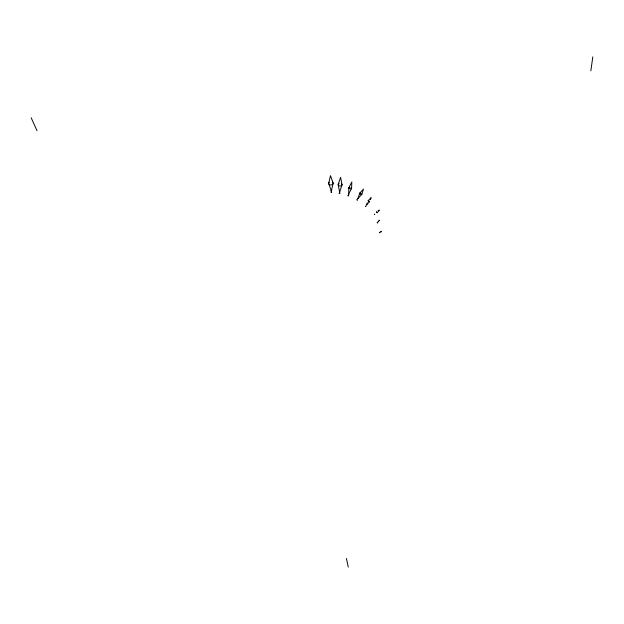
<?xml version="1.0" encoding="UTF-8"?>
<svg xmlns="http://www.w3.org/2000/svg" width="624" height="624" viewBox="0 0 624 624"><rect width="100%" height="100%" fill="white"/><g stroke="black" fill="none" stroke-linecap="round" stroke-linejoin="round"><path stroke-width="0.94" d="M380.827 231.403L381.194 231.832M381.319 231.715L380.983 231.27M379.579 232.393L379.946 232.799M348.847 187.808L348.613 194.173L351.562 188.487M351.585 188.37L351.827 181.974L348.871 187.699M377.153 222.518L377.629 222.924M377.715 222.815L377.27 222.409M378.113 221.465L378.581 221.785M378.674 221.676L378.23 221.278M380.071 232.697L379.704 232.237M367.318 202.8L366.545 204.836L369.603 201.708L369.065 201.061M369.58 201.724L368.082 200.795L368.573 200.788M590.842 70.863L592.8 56.901M328.739 183.066L330.478 175.625L333.044 182.848M333.076 183.596L331.336 190.921L328.77 183.807M359.689 193.261L358.004 198.44L361.741 194.431M361.787 194.337L363.48 189.134L359.736 193.167M338.231 184.353L340.587 177.278L341.991 184.595M341.968 185.047L339.612 192.044L338.2 184.805M370.383 199.649L371.155 197.605L368.098 200.733M339.308 191.958L339.924 192.013M339.885 192.161L339.3 192.091M339.214 193.362L339.83 193.409M339.791 193.565L339.206 193.479M378.355 211.427L379.337 210.093L377.918 210.92M348.418 195.92L347.919 195.788M348.379 194.025L348.894 194.165M348.824 194.329L348.379 194.228M347.966 195.624L348.473 195.764M356.975 199.68L357.419 199.945M357.318 200.086L356.889 199.828M357.825 198.237L358.27 198.502M358.168 198.643L357.747 198.393M365.399 206.154L365.828 206.427M365.726 206.513L365.344 206.255M366.358 204.649L366.787 204.922M366.678 205.015L366.311 204.766M374.384 214.18L374.728 214.562L374.33 214.313M31.2 117.811L36.995 130.689M346.437 558.511L348.278 567.099M361.553 193.814A1.186 0.499 30.6 0 1 361.288 194.532A1.186 0.499 30.6 0 1 359.767 193.588A1.186 0.499 30.6 0 1 360.454 193.128M350.969 187.715A1.404 0.624 14.8 0 1 351.164 188.752A1.404 0.624 14.8 0 1 349.042 188.183A1.404 0.624 14.8 0 1 349.775 187.387M341.617 184.01A1.919 1.232 3.7 0 1 341.219 185.749A1.919 1.232 3.7 0 1 338.504 185.336A1.919 1.232 3.7 0 1 339.074 183.62M332.35 182.068A2.215 1.615 -3.3 0 1 332.592 184.33A2.215 1.615 -3.3 0 1 329.472 184.587A2.215 1.615 -3.3 0 1 329.23 182.325M379.025 220.249L379.649 220.615L379.033 220.225M331.016 190.913L331.656 190.921L331.016 190.897M331.087 192.169L331.726 192.192L331.094 192.137M377.395 212.698L376.475 211.754L377.372 212.761"/></g></svg>
